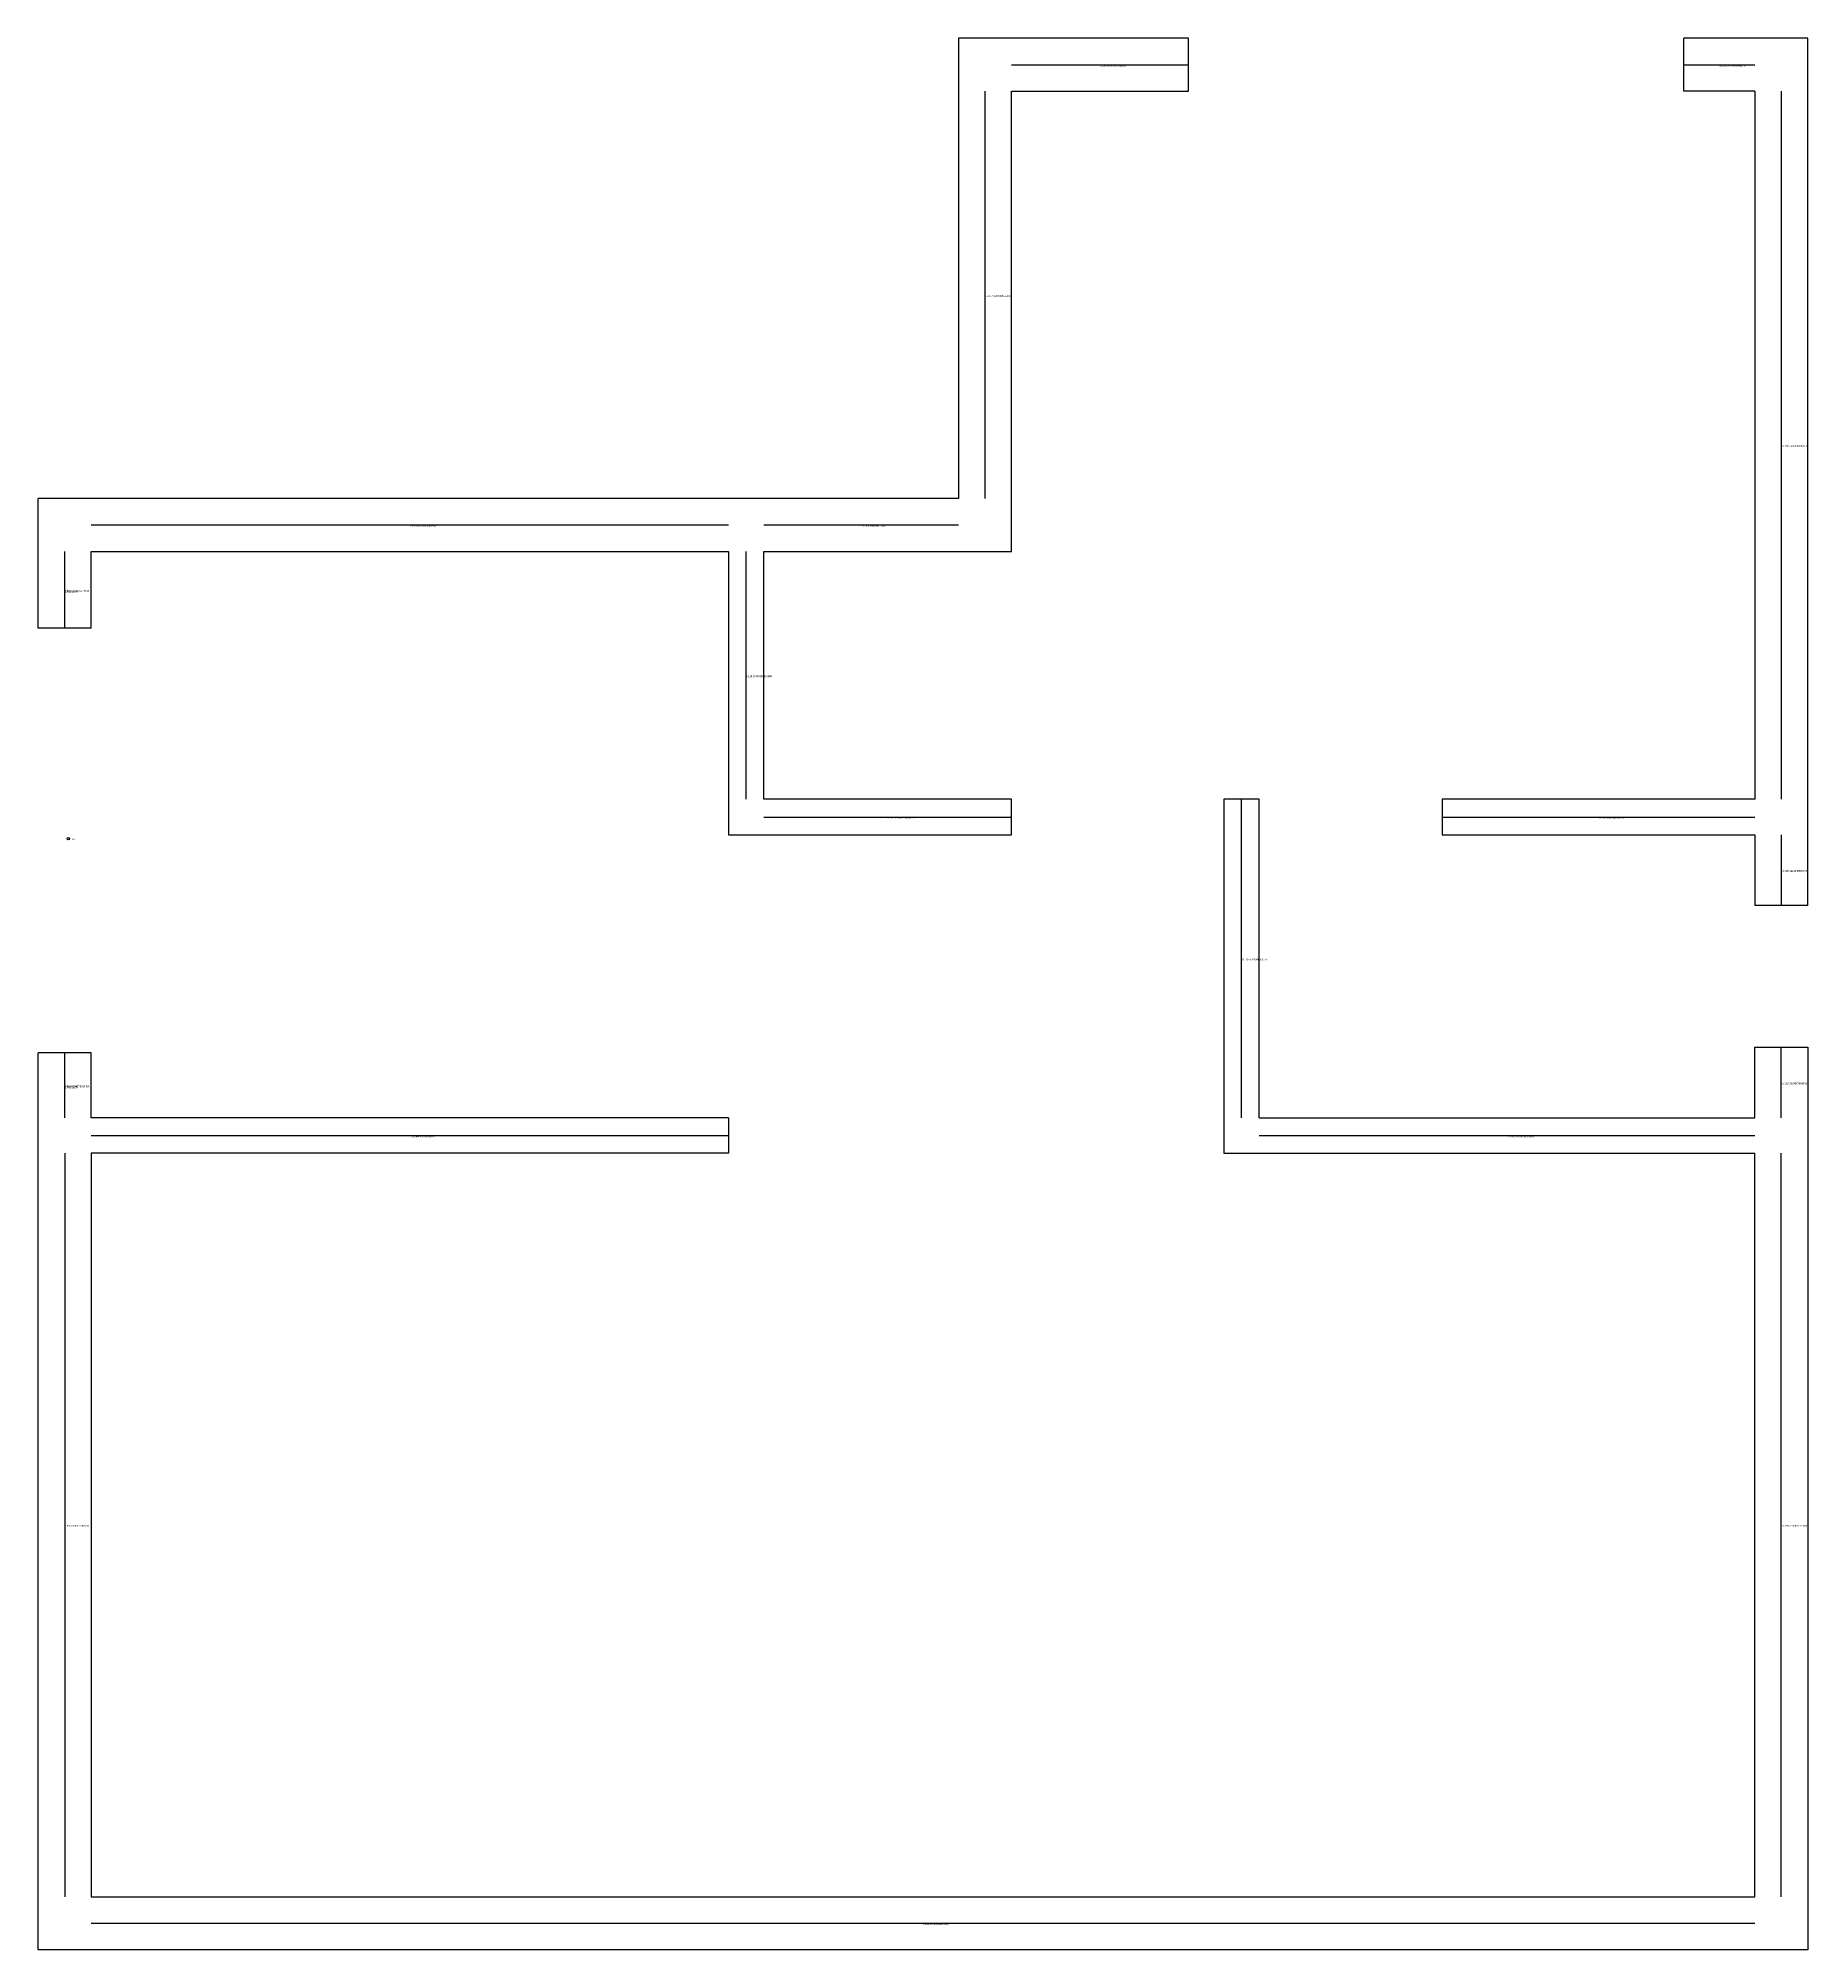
# Model space of a CAD drawing. Header units: metres. Extents: x 355 to 655, y 475 to 799.
import ezdxf

# ---------------------------------------------------------------- set-up
doc = ezdxf.new("R2010")
doc.units = ezdxf.units.M

msp = doc.modelspace()

# ---------------------------------------------------------------- linework, layer by layer
at = {"layer": 'centrelines'}
for p, q in [((520, 794.5), (550, 794.5)), ((634, 794.5), (646, 794.5)), ((515.5, 790), (515.5, 721)), ((650.5, 790), (650.5, 670)), ((364, 716.5), (472, 716.5)), ((478, 716.5), (511, 716.5)), ((359.5, 699), (359.5, 712)), ((475, 670), (475, 712)), ((559, 616), (559, 670)), ((478, 667), (520, 667)), ((593, 667), (646, 667)), ((650.5, 664), (650.5, 652)), ((359.5, 616), (359.5, 627)), ((650.5, 616), (650.5, 628)), ((364, 613), (472, 613)), ((562, 613), (646, 613)), ((359.5, 610), (359.5, 484)), ((650.5, 484), (650.5, 610)), ((364, 479.5), (646, 479.5))]:
    msp.add_line(p, q, dxfattribs=at)
at = {"layer": 'entity_location'}
msp.add_circle((360.11, 663.33), 0.2, dxfattribs=at)
at = {"layer": 'wall'}
for p, q in [((550, 799), (511, 799)), ((511, 799), (511, 721)), ((550, 790), (550, 799)), ((655, 799), (634, 799)), ((634, 790), (634, 799)), ((655, 652), (655, 799)), ((520, 712), (520, 790)), ((520, 790), (550, 790)), ((646, 790), (634, 790)), ((646, 790), (646, 670)), ((355, 699), (355, 721)), ((511, 721), (355, 721)), ((364, 699), (364, 712)), ((364, 712), (472, 712)), ((472, 712), (472, 664)), ((478, 670), (478, 712)), ((478, 712), (520, 712)), ((364, 699), (355, 699)), ((520, 670), (478, 670)), ((520, 664), (520, 670)), ((562, 670), (556, 670)), ((556, 670), (556, 610)), ((562, 616), (562, 670)), ((646, 670), (593, 670)), ((593, 670), (593, 664)), ((472, 664), (520, 664)), ((593, 664), (646, 664)), ((646, 664), (646, 652)), ((655, 652), (646, 652)), ((364, 627), (355, 627)), ((355, 475), (355, 627)), ((364, 616), (364, 627)), ((646, 616), (646, 628)), ((646, 628), (655, 628)), ((655, 628), (655, 475)), ((472, 616), (364, 616)), ((472, 616), (472, 610)), ((562, 616), (646, 616)), ((472, 610), (364, 610)), ((364, 610), (364, 484)), ((556, 610), (646, 610)), ((646, 484), (646, 610)), ((364, 484), (646, 484)), ((655, 475), (355, 475))]:
    msp.add_line(p, q, dxfattribs=at)

# ---------------------------------------------------------------- texts
at = {"layer": 'centrelines', "char_height": 0.3, "attachment_point": 1}
for s, insert in [('11 206.8083987062301', (535, 794.5)), ('18 303.67894869302467', (640, 794.5)), ('8 165.74615914818264', (515.5, 755.5)), ('15 290.46768469959187', (650.5, 730)), ('3 53.308218933245854', (418, 716.5)), ('7 129.3250026472088', (494.5, 716.5)), ('0 35.67120835479519', (359.5, 705.5)), ('5 115.08440396920986', (475, 691)), ('6 117.94817111680543', (499, 667)), ('13 232.9200368001797', (619.5, 667)), ('14 290.3911846660776', (650.5, 658)), ('10 198.8911846660776', (559, 643)), ('1 36.33908779810434', (359.5, 621.5)), ('16 292.53295678043526', (650.5, 622)), ('2 50.48417190876626', (418, 613)), ('12 208.07104733979833', (604, 613)), ('4 53.33746222097213', (359.5, 547)), ('17 295.2482927161998', (650.5, 547)), ('9 183.87516490635022', (505, 479.5))]:
    msp.add_mtext(s, dxfattribs=dict(at, insert=insert))
at = {"layer": 'chosen_line', "color": 3, "char_height": 0.5, "attachment_point": 1}
for insert in [(359.5, 705.5), (359.5, 621.5)]:
    msp.add_mtext('chosen', dxfattribs=dict(at, insert=insert))
at = {"layer": 'debug', "insert": (360.11, 663.33), "char_height": 0.2, "attachment_point": 1}
msp.add_mtext('360, 663', dxfattribs=at)

doc.saveas('drawing.dxf')
